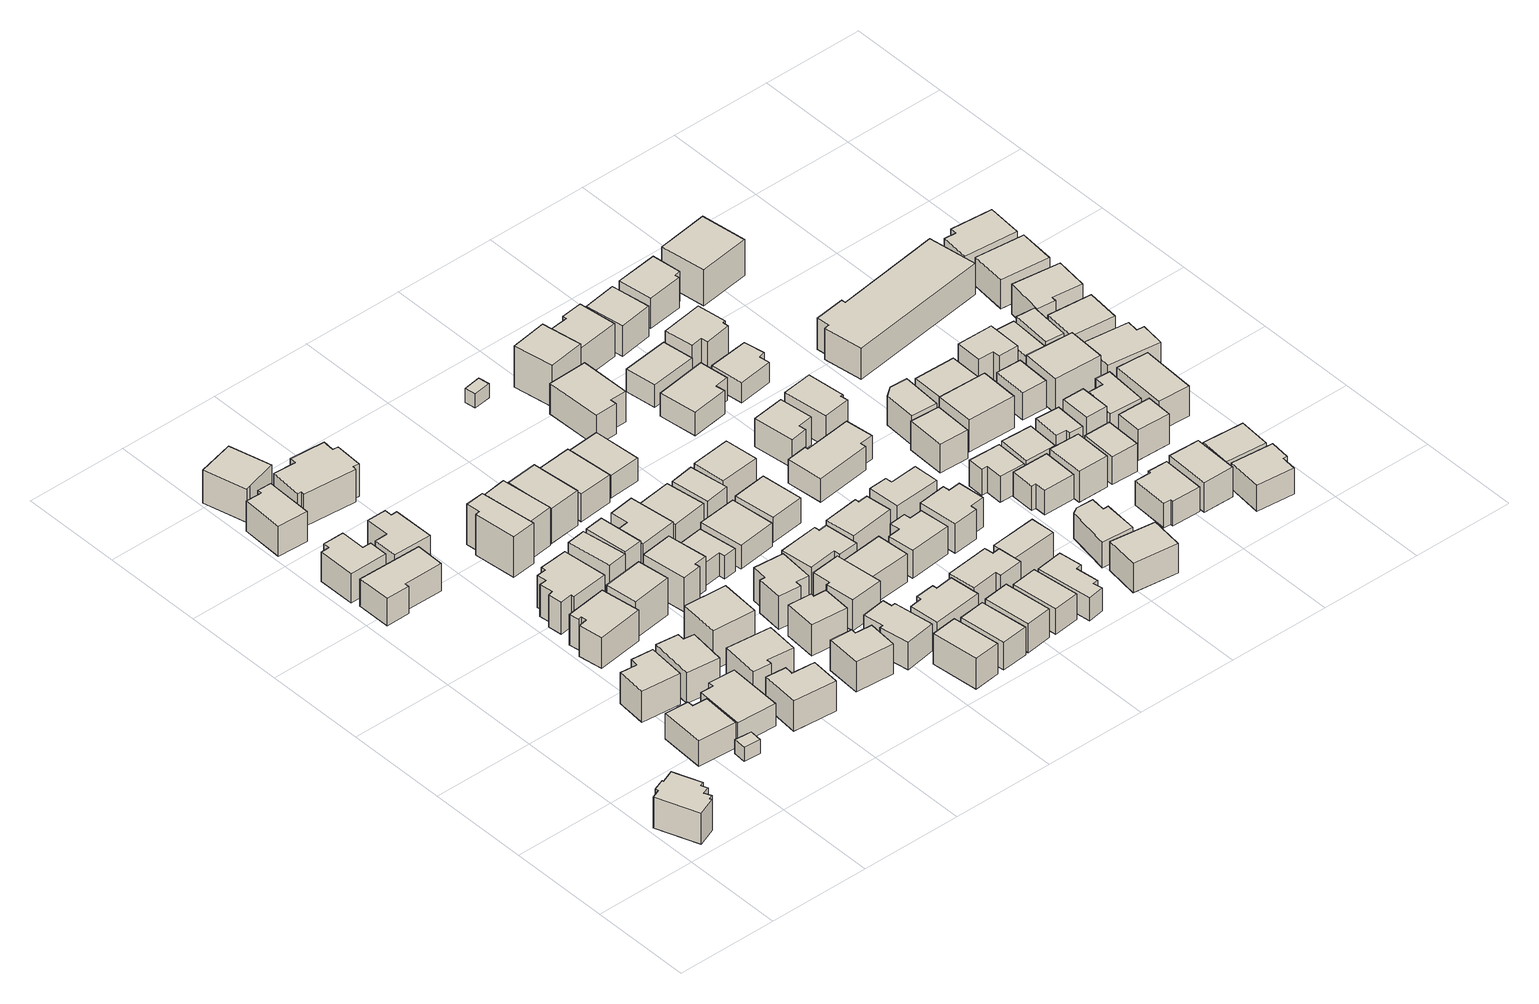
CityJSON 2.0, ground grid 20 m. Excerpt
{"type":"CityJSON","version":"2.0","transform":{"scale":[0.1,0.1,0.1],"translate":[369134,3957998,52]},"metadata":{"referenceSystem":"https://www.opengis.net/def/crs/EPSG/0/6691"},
"CityObjects":{
"building1":{"type":"Building","attributes":{"measuredHeight":7.6},"geometry":[{"type":"Solid","lod":"1","boundaries":[[[[0,1,2,3,4,5,6,7,8,9,10,11,12,13]],[[12,14,15,13]],[[11,16,14,12]],[[10,17,16,11]],[[9,18,17,10]],[[8,19,18,9]],[[7,20,19,8]],[[6,21,20,7]],[[5,22,21,6]],[[4,23,22,5]],[[3,24,23,4]],[[2,25,24,3]],[[1,26,25,2]],[[0,27,26,1]],[[13,15,27,0]],[[14,16,17,18,19,20,21,22,23,24,25,26,27,15]]]]}]},
"building2":{"type":"Building","attributes":{"measuredHeight":6.6},"geometry":[{"type":"Solid","lod":"1","boundaries":[[[[28,29,30,31,32,33]],[[32,34,35,33]],[[31,36,34,32]],[[30,37,36,31]],[[29,38,37,30]],[[28,39,38,29]],[[33,35,39,28]],[[34,36,37,38,39,35]]]]}]},
"building3":{"type":"Building","attributes":{"measuredHeight":3},"geometry":[{"type":"Solid","lod":"1","boundaries":[[[[40,41,42,43]],[[42,44,45,43]],[[41,46,44,42]],[[40,47,46,41]],[[43,45,47,40]],[[44,46,47,45]]]]}]},
"building4":{"type":"Building","attributes":{"measuredHeight":7.4},"geometry":[{"type":"Solid","lod":"1","boundaries":[[[[48,49,50,51,52,53]],[[52,54,55,53]],[[51,56,54,52]],[[50,57,56,51]],[[49,58,57,50]],[[48,59,58,49]],[[53,55,59,48]],[[54,56,57,58,59,55]]]]}]},
"building5":{"type":"Building","attributes":{"measuredHeight":7.4},"geometry":[{"type":"Solid","lod":"1","boundaries":[[[[60,61,62,63,64,65,66,67]],[[66,68,69,67]],[[65,70,68,66]],[[64,71,70,65]],[[63,72,71,64]],[[62,73,72,63]],[[61,74,73,62]],[[60,75,74,61]],[[67,69,75,60]],[[68,70,71,72,73,74,75,69]]]]}]},
"building6":{"type":"Building","attributes":{"measuredHeight":7},"geometry":[{"type":"Solid","lod":"1","boundaries":[[[[76,77,78,79,80,81]],[[80,82,83,81]],[[79,84,82,80]],[[78,85,84,79]],[[77,86,85,78]],[[76,87,86,77]],[[81,83,87,76]],[[82,84,85,86,87,83]]]]}]},
"building7":{"type":"Building","attributes":{"measuredHeight":6.7},"geometry":[{"type":"Solid","lod":"1","boundaries":[[[[88,89,90,91,92,93]],[[92,94,95,93]],[[91,96,94,92]],[[90,97,96,91]],[[89,98,97,90]],[[88,99,98,89]],[[93,95,99,88]],[[94,96,97,98,99,95]]]]}]},
"building8":{"type":"Building","attributes":{"measuredHeight":7.2},"geometry":[{"type":"Solid","lod":"1","boundaries":[[[[100,101,102,103,104,105]],[[104,106,107,105]],[[103,108,106,104]],[[102,109,108,103]],[[101,110,109,102]],[[100,111,110,101]],[[105,107,111,100]],[[106,108,109,110,111,107]]]]}]},
"building9":{"type":"Building","attributes":{"measuredHeight":7.4},"geometry":[{"type":"Solid","lod":"1","boundaries":[[[[112,113,114,115,116,117]],[[116,118,119,117]],[[115,120,118,116]],[[114,121,120,115]],[[113,122,121,114]],[[112,123,122,113]],[[117,119,123,112]],[[118,120,121,122,123,119]]]]}]},
"building10":{"type":"Building","attributes":{"measuredHeight":8.3},"geometry":[{"type":"Solid","lod":"1","boundaries":[[[[124,125,126,127,128]],[[127,129,130,128]],[[126,131,129,127]],[[125,132,131,126]],[[124,133,132,125]],[[128,130,133,124]],[[129,131,132,133,130]]]]}]},
"building11":{"type":"Building","attributes":{"measuredHeight":9.4},"geometry":[{"type":"Solid","lod":"1","boundaries":[[[[134,135,136,137,138,139,140,141]],[[140,142,143,141]],[[139,144,142,140]],[[138,145,144,139]],[[137,146,145,138]],[[136,147,146,137]],[[135,148,147,136]],[[134,149,148,135]],[[141,143,149,134]],[[142,144,145,146,147,148,149,143]]]]}]},
"building12":{"type":"Building","attributes":{"measuredHeight":6.2},"geometry":[{"type":"Solid","lod":"1","boundaries":[[[[150,151,152,153,154,155,156,157]],[[156,158,159,157]],[[155,160,158,156]],[[154,161,160,155]],[[153,162,161,154]],[[152,163,162,153]],[[151,164,163,152]],[[150,165,164,151]],[[157,159,165,150]],[[158,160,161,162,163,164,165,159]]]]}]},
"building13":{"type":"Building","attributes":{"measuredHeight":6.9},"geometry":[{"type":"Solid","lod":"1","boundaries":[[[[166,167,168,169,170,171]],[[170,172,173,171]],[[169,174,172,170]],[[168,175,174,169]],[[167,176,175,168]],[[166,177,176,167]],[[171,173,177,166]],[[172,174,175,176,177,173]]]]}]},
"building14":{"type":"Building","attributes":{"measuredHeight":7.6},"geometry":[{"type":"Solid","lod":"1","boundaries":[[[[178,179,180,181,182,183,184,185,186,187,188,189]],[[188,190,191,189]],[[187,192,190,188]],[[186,193,192,187]],[[185,194,193,186]],[[184,195,194,185]],[[183,196,195,184]],[[182,197,196,183]],[[181,198,197,182]],[[180,199,198,181]],[[179,200,199,180]],[[178,201,200,179]],[[189,191,201,178]],[[190,192,193,194,195,196,197,198,199,200,201,191]]]]}]},
"building15":{"type":"Building","attributes":{"measuredHeight":7.5},"geometry":[{"type":"Solid","lod":"1","boundaries":[[[[202,203,204,205,206,207]],[[206,208,209,207]],[[205,210,208,206]],[[204,211,210,205]],[[203,212,211,204]],[[202,213,212,203]],[[207,209,213,202]],[[208,210,211,212,213,209]]]]}]},
"building16":{"type":"Building","attributes":{"measuredHeight":7.8},"geometry":[{"type":"Solid","lod":"1","boundaries":[[[[214,215,216,217,218,219,220,221,222,223,224,225,226]],[[225,227,228,226]],[[224,229,227,225]],[[223,230,229,224]],[[222,231,230,223]],[[221,232,231,222]],[[220,233,232,221]],[[219,234,233,220]],[[218,235,234,219]],[[217,236,235,218]],[[216,237,236,217]],[[215,238,237,216]],[[214,239,238,215]],[[226,228,239,214]],[[227,229,230,231,232,233,234,235,236,237,238,239,228]]]]}]},
"building17":{"type":"Building","attributes":{"measuredHeight":8.2},"geometry":[{"type":"Solid","lod":"1","boundaries":[[[[240,241,242,243]],[[242,244,245,243]],[[241,246,244,242]],[[240,247,246,241]],[[243,245,247,240]],[[244,246,247,245]]]]}]},
"building18":{"type":"Building","attributes":{"measuredHeight":9.4},"geometry":[{"type":"Solid","lod":"1","boundaries":[[[[248,249,250,251]],[[250,252,253,251]],[[249,254,252,250]],[[248,255,254,249]],[[251,253,255,248]],[[252,254,255,253]]]]}]},
"building19":{"type":"Building","attributes":{"measuredHeight":9.2},"geometry":[{"type":"Solid","lod":"1","boundaries":[[[[256,257,258,259,260,261]],[[260,262,263,261]],[[259,264,262,260]],[[258,265,264,259]],[[257,266,265,258]],[[256,267,266,257]],[[261,263,267,256]],[[262,264,265,266,267,263]]]]}]},
"building20":{"type":"Building","attributes":{"measuredHeight":8.5},"geometry":[{"type":"Solid","lod":"1","boundaries":[[[[268,269,270,271]],[[270,272,273,271]],[[269,274,272,270]],[[268,275,274,269]],[[271,273,275,268]],[[272,274,275,273]]]]}]},
"building21":{"type":"Building","attributes":{"measuredHeight":7.3},"geometry":[{"type":"Solid","lod":"1","boundaries":[[[[276,277,278,279,280,281]],[[280,282,283,281]],[[279,284,282,280]],[[278,285,284,279]],[[277,286,285,278]],[[276,287,286,277]],[[281,283,287,276]],[[282,284,285,286,287,283]]]]}]},
"building22":{"type":"Building","attributes":{"measuredHeight":8.7},"geometry":[{"type":"Solid","lod":"1","boundaries":[[[[288,289,290,291]],[[290,292,293,291]],[[289,294,292,290]],[[288,295,294,289]],[[291,293,295,288]],[[292,294,295,293]]]]}]},
"building23":{"type":"Building","attributes":{"measuredHeight":9.3},"geometry":[{"type":"Solid","lod":"1","boundaries":[[[[296,297,298,299]],[[298,300,301,299]],[[297,302,300,298]],[[296,303,302,297]],[[299,301,303,296]],[[300,302,303,301]]]]}]},
"building24":{"type":"Building","attributes":{"measuredHeight":7.8},"geometry":[{"type":"Solid","lod":"1","boundaries":[[[[304,305,306,307,308,309]],[[308,310,311,309]],[[307,312,310,308]],[[306,313,312,307]],[[305,314,313,306]],[[304,315,314,305]],[[309,311,315,304]],[[310,312,313,314,315,311]]]]}]},
"building25":{"type":"Building","attributes":{"measuredHeight":7.5},"geometry":[{"type":"Solid","lod":"1","boundaries":[[[[316,317,318,319,320,321]],[[320,322,323,321]],[[319,324,322,320]],[[318,325,324,319]],[[317,326,325,318]],[[316,327,326,317]],[[321,323,327,316]],[[322,324,325,326,327,323]]]]}]},
"building26":{"type":"Building","attributes":{"measuredHeight":7.9},"geometry":[{"type":"Solid","lod":"1","boundaries":[[[[328,329,330,331]],[[330,332,333,331]],[[329,334,332,330]],[[328,335,334,329]],[[331,333,335,328]],[[332,334,335,333]]]]}]},
"building27":{"type":"Building","attributes":{"measuredHeight":8.1},"geometry":[{"type":"Solid","lod":"1","boundaries":[[[[336,337,338,339,340,341]],[[340,342,343,341]],[[339,344,342,340]],[[338,345,344,339]],[[337,346,345,338]],[[336,347,346,337]],[[341,343,347,336]],[[342,344,345,346,347,343]]]]}]},
"building28":{"type":"Building","attributes":{"measuredHeight":8.1},"geometry":[{"type":"Solid","lod":"1","boundaries":[[[[348,349,350,351,352,353,354,355]],[[354,356,357,355]],[[353,358,356,354]],[[352,359,358,353]],[[351,360,359,352]],[[350,361,360,351]],[[349,362,361,350]],[[348,363,362,349]],[[355,357,363,348]],[[356,358,359,360,361,362,363,357]]]]}]},
"building29":{"type":"Building","attributes":{"measuredHeight":6.4},"geometry":[{"type":"Solid","lod":"1","boundaries":[[[[364,365,366,367,368,369,370,371]],[[370,372,373,371]],[[369,374,372,370]],[[368,375,374,369]],[[367,376,375,368]],[[366,377,376,367]],[[365,378,377,366]],[[364,379,378,365]],[[371,373,379,364]],[[372,374,375,376,377,378,379,373]]]]}]},
"building30":{"type":"Building","attributes":{"measuredHeight":6.7},"geometry":[{"type":"Solid","lod":"1","boundaries":[[[[380,381,382,383,384,385]],[[384,386,387,385]],[[383,388,386,384]],[[382,389,388,383]],[[381,390,389,382]],[[380,391,390,381]],[[385,387,391,380]],[[386,388,389,390,391,387]]]]}]},
"building31":{"type":"Building","attributes":{"measuredHeight":7.3},"geometry":[{"type":"Solid","lod":"1","boundaries":[[[[392,393,394,395]],[[394,396,397,395]],[[393,398,396,394]],[[392,399,398,393]],[[395,397,399,392]],[[396,398,399,397]]]]}]},
"building32":{"type":"Building","attributes":{"measuredHeight":7.6},"geometry":[{"type":"Solid","lod":"1","boundaries":[[[[400,401,402,403,404,405]],[[404,406,407,405]],[[403,408,406,404]],[[402,409,408,403]],[[401,410,409,402]],[[400,411,410,401]],[[405,407,411,400]],[[406,408,409,410,411,407]]]]}]},
"building33":{"type":"Building","attributes":{"measuredHeight":7.2},"geometry":[{"type":"Solid","lod":"1","boundaries":[[[[412,413,414,415]],[[414,416,417,415]],[[413,418,416,414]],[[412,419,418,413]],[[415,417,419,412]],[[416,418,419,417]]]]}]},
"building34":{"type":"Building","attributes":{"measuredHeight":6.6},"geometry":[{"type":"Solid","lod":"1","boundaries":[[[[420,421,422,423]],[[422,424,425,423]],[[421,426,424,422]],[[420,427,426,421]],[[423,425,427,420]],[[424,426,427,425]]]]}]},
"building35":{"type":"Building","attributes":{"measuredHeight":5.8},"geometry":[{"type":"Solid","lod":"1","boundaries":[[[[428,429,430,431]],[[430,432,433,431]],[[429,434,432,430]],[[428,435,434,429]],[[431,433,435,428]],[[432,434,435,433]]]]}]},
"building36":{"type":"Building","attributes":{"measuredHeight":6.5},"geometry":[{"type":"Solid","lod":"1","boundaries":[[[[436,437,438,439,440,441,442,443]],[[442,444,445,443]],[[441,446,444,442]],[[440,447,446,441]],[[439,448,447,440]],[[438,449,448,439]],[[437,450,449,438]],[[436,451,450,437]],[[443,445,451,436]],[[444,446,447,448,449,450,451,445]]]]}]},
"building37":{"type":"Building","attributes":{"measuredHeight":6.4},"geometry":[{"type":"Solid","lod":"1","boundaries":[[[[452,453,454,455]],[[454,456,457,455]],[[453,458,456,454]],[[452,459,458,453]],[[455,457,459,452]],[[456,458,459,457]]]]}]},
"building38":{"type":"Building","attributes":{"measuredHeight":6.7},"geometry":[{"type":"Solid","lod":"1","boundaries":[[[[460,461,462,463,464,465,466,467]],[[466,468,469,467]],[[465,470,468,466]],[[464,471,470,465]],[[463,472,471,464]],[[462,473,472,463]],[[461,474,473,462]],[[460,475,474,461]],[[467,469,475,460]],[[468,470,471,472,473,474,475,469]]]]}]},
"building39":{"type":"Building","attributes":{"measuredHeight":6.5},"geometry":[{"type":"Solid","lod":"1","boundaries":[[[[476,477,478,479]],[[478,480,481,479]],[[477,482,480,478]],[[476,483,482,477]],[[479,481,483,476]],[[480,482,483,481]]]]}]},
"building40":{"type":"Building","attributes":{"measuredHeight":6.3},"geometry":[{"type":"Solid","lod":"1","boundaries":[[[[484,485,486,487]],[[486,488,489,487]],[[485,490,488,486]],[[484,491,490,485]],[[487,489,491,484]],[[488,490,491,489]]]]}]},
"building41":{"type":"Building","attributes":{"measuredHeight":5.7},"geometry":[{"type":"Solid","lod":"1","boundaries":[[[[492,493,494,495]],[[494,496,497,495]],[[493,498,496,494]],[[492,499,498,493]],[[495,497,499,492]],[[496,498,499,497]]]]}]},
"building42":{"type":"Building","attributes":{"measuredHeight":7.3},"geometry":[{"type":"Solid","lod":"1","boundaries":[[[[500,501,502,503]],[[502,504,505,503]],[[501,506,504,502]],[[500,507,506,501]],[[503,505,507,500]],[[504,506,507,505]]]]}]},
"building43":{"type":"Building","attributes":{"measuredHeight":5.3},"geometry":[{"type":"Solid","lod":"1","boundaries":[[[[508,509,510,511]],[[510,512,513,511]],[[509,514,512,510]],[[508,515,514,509]],[[511,513,515,508]],[[512,514,515,513]]]]}]},
"building44":{"type":"Building","attributes":{"measuredHeight":3},"geometry":[{"type":"Solid","lod":"1","boundaries":[[[[516,517,518,519]],[[518,520,521,519]],[[517,522,520,518]],[[516,523,522,517]],[[519,521,523,516]],[[520,522,523,521]]]]}]},
"building45":{"type":"Building","attributes":{"measuredHeight":7.2},"geometry":[{"type":"Solid","lod":"1","boundaries":[[[[524,525,526,527,528,529,530,531]],[[530,532,533,531]],[[529,534,532,530]],[[528,535,534,529]],[[527,536,535,528]],[[526,537,536,527]],[[525,538,537,526]],[[524,539,538,525]],[[531,533,539,524]],[[532,534,535,536,537,538,539,533]]]]}]},
"building46":{"type":"Building","attributes":{"measuredHeight":7.4},"geometry":[{"type":"Solid","lod":"1","boundaries":[[[[540,541,542,543,544,545]],[[544,546,547,545]],[[543,548,546,544]],[[542,549,548,543]],[[541,550,549,542]],[[540,551,550,541]],[[545,547,551,540]],[[546,548,549,550,551,547]]]]}]},
"building47":{"type":"Building","attributes":{"measuredHeight":7.4},"geometry":[{"type":"Solid","lod":"1","boundaries":[[[[552,553,554,555]],[[554,556,557,555]],[[553,558,556,554]],[[552,559,558,553]],[[555,557,559,552]],[[556,558,559,557]]]]}]},
"building48":{"type":"Building","attributes":{"measuredHeight":6.6},"geometry":[{"type":"Solid","lod":"1","boundaries":[[[[560,561,562,563]],[[562,564,565,563]],[[561,566,564,562]],[[560,567,566,561]],[[563,565,567,560]],[[564,566,567,565]]]]}]},
"building49":{"type":"Building","attributes":{"measuredHeight":6.5},"geometry":[{"type":"Solid","lod":"1","boundaries":[[[[568,569,570,571,572,573,574,575]],[[574,576,577,575]],[[573,578,576,574]],[[572,579,578,573]],[[571,580,579,572]],[[570,581,580,571]],[[569,582,581,570]],[[568,583,582,569]],[[575,577,583,568]],[[576,578,579,580,581,582,583,577]]]]}]},
"building50":{"type":"Building","attributes":{"measuredHeight":8},"geometry":[{"type":"Solid","lod":"1","boundaries":[[[[584,585,586,587,588,589]],[[588,590,591,589]],[[587,592,590,588]],[[586,593,592,587]],[[585,594,593,586]],[[584,595,594,585]],[[589,591,595,584]],[[590,592,593,594,595,591]]]]}]},
"building51":{"type":"Building","attributes":{"measuredHeight":7},"geometry":[{"type":"Solid","lod":"1","boundaries":[[[[596,597,598,599,600,601,602,603]],[[602,604,605,603]],[[601,606,604,602]],[[600,607,606,601]],[[599,608,607,600]],[[598,609,608,599]],[[597,610,609,598]],[[596,611,610,597]],[[603,605,611,596]],[[604,606,607,608,609,610,611,605]]]]}]},
"building52":{"type":"Building","attributes":{"measuredHeight":9.5},"geometry":[{"type":"Solid","lod":"1","boundaries":[[[[612,613,614,615]],[[614,616,617,615]],[[613,618,616,614]],[[612,619,618,613]],[[615,617,619,612]],[[616,618,619,617]]]]}]},
"building53":{"type":"Building","attributes":{"measuredHeight":6.6},"geometry":[{"type":"Solid","lod":"1","boundaries":[[[[620,621,622,623]],[[622,624,625,623]],[[621,626,624,622]],[[620,627,626,621]],[[623,625,627,620]],[[624,626,627,625]]]]}]},
"building54":{"type":"Building","attributes":{"measuredHeight":6.9},"geometry":[{"type":"Solid","lod":"1","boundaries":[[[[628,629,630,631,632,633,634,635]],[[634,636,637,635]],[[633,638,636,634]],[[632,639,638,633]],[[631,640,639,632]],[[630,641,640,631]],[[629,642,641,630]],[[628,643,642,629]],[[635,637,643,628]],[[636,638,639,640,641,642,643,637]]]]}]},
"building55":{"type":"Building","attributes":{"measuredHeight":6.6},"geometry":[{"type":"Solid","lod":"1","boundaries":[[[[644,645,646,647,648,649]],[[648,650,651,649]],[[647,652,650,648]],[[646,653,652,647]],[[645,654,653,646]],[[644,655,654,645]],[[649,651,655,644]],[[650,652,653,654,655,651]]]]}]},
"building56":{"type":"Building","attributes":{"measuredHeight":7},"geometry":[{"type":"Solid","lod":"1","boundaries":[[[[656,657,658,659,660,661,662,663]],[[662,664,665,663]],[[661,666,664,662]],[[660,667,666,661]],[[659,668,667,660]],[[658,669,668,659]],[[657,670,669,658]],[[656,671,670,657]],[[663,665,671,656]],[[664,666,667,668,669,670,671,665]]]]}]},
"building57":{"type":"Building","attributes":{"measuredHeight":6.7},"geometry":[{"type":"Solid","lod":"1","boundaries":[[[[672,673,674,675,676,677]],[[676,678,679,677]],[[675,680,678,676]],[[674,681,680,675]],[[673,682,681,674]],[[672,683,682,673]],[[677,679,683,672]],[[678,680,681,682,683,679]]]]}]},
"building58":{"type":"Building","attributes":{"measuredHeight":6.9},"geometry":[{"type":"Solid","lod":"1","boundaries":[[[[684,685,686,687,688,689]],[[688,690,691,689]],[[687,692,690,688]],[[686,693,692,687]],[[685,694,693,686]],[[684,695,694,685]],[[689,691,695,684]],[[690,692,693,694,695,691]]]]}]},
"building59":{"type":"Building","attributes":{"measuredHeight":7.5},"geometry":[{"type":"Solid","lod":"1","boundaries":[[[[696,697,698,699,700,701]],[[700,702,703,701]],[[699,704,702,700]],[[698,705,704,699]],[[697,706,705,698]],[[696,707,706,697]],[[701,703,707,696]],[[702,704,705,706,707,703]]]]}]},
"building60":{"type":"Building","attributes":{"measuredHeight":6.7},"geometry":[{"type":"Solid","lod":"1","boundaries":[[[[708,709,710,711]],[[710,712,713,711]],[[709,714,712,710]],[[708,715,714,709]],[[711,713,715,708]],[[712,714,715,713]]]]}]},
"building61":{"type":"Building","attributes":{"measuredHeight":7.1},"geometry":[{"type":"Solid","lod":"1","boundaries":[[[[716,717,718,719]],[[718,720,721,719]],[[717,722,720,718]],[[716,723,722,717]],[[719,721,723,716]],[[720,722,723,721]]]]}]},
"building62":{"type":"Building","attributes":{"measuredHeight":6},"geometry":[{"type":"Solid","lod":"1","boundaries":[[[[724,725,726,727,728,729,730]],[[729,731,732,730]],[[728,733,731,729]],[[727,734,733,728]],[[726,735,734,727]],[[725,736,735,726]],[[724,737,736,725]],[[730,732,737,724]],[[731,733,734,735,736,737,732]]]]}]},
"building63":{"type":"Building","attributes":{"measuredHeight":7.5},"geometry":[{"type":"Solid","lod":"1","boundaries":[[[[738,739,740,741,742,743]],[[742,744,745,743]],[[741,746,744,742]],[[740,747,746,741]],[[739,748,747,740]],[[738,749,748,739]],[[743,745,749,738]],[[744,746,747,748,749,745]]]]}]},
"building64":{"type":"Building","attributes":{"measuredHeight":5.5},"geometry":[{"type":"Solid","lod":"1","boundaries":[[[[750,751,752,753,754,755]],[[754,756,757,755]],[[753,758,756,754]],[[752,759,758,753]],[[751,760,759,752]],[[750,761,760,751]],[[755,757,761,750]],[[756,758,759,760,761,757]]]]}]},
"building65":{"type":"Building","attributes":{"measuredHeight":7.3},"geometry":[{"type":"Solid","lod":"1","boundaries":[[[[762,763,764,765]],[[764,766,767,765]],[[763,768,766,764]],[[762,769,768,763]],[[765,767,769,762]],[[766,768,769,767]]]]}]},
"building66":{"type":"Building","attributes":{"measuredHeight":4.3},"geometry":[{"type":"Solid","lod":"1","boundaries":[[[[770,771,772,773,774,775]],[[774,776,777,775]],[[773,778,776,774]],[[772,779,778,773]],[[771,780,779,772]],[[770,781,780,771]],[[775,777,781,770]],[[776,778,779,780,781,777]]]]}]},
"building67":{"type":"Building","attributes":{"measuredHeight":6.4},"geometry":[{"type":"Solid","lod":"1","boundaries":[[[[782,783,784,785,786,787]],[[786,788,789,787]],[[785,790,788,786]],[[784,791,790,785]],[[783,792,791,784]],[[782,793,792,783]],[[787,789,793,782]],[[788,790,791,792,793,789]]]]}]},
"building68":{"type":"Building","attributes":{"measuredHeight":8},"geometry":[{"type":"Solid","lod":"1","boundaries":[[[[794,795,796,797]],[[796,798,799,797]],[[795,800,798,796]],[[794,801,800,795]],[[797,799,801,794]],[[798,800,801,799]]]]}]},
"building69":{"type":"Building","attributes":{"measuredHeight":7.2},"geometry":[{"type":"Solid","lod":"1","boundaries":[[[[802,803,804,805,806,807,808,809]],[[808,810,811,809]],[[807,812,810,808]],[[806,813,812,807]],[[805,814,813,806]],[[804,815,814,805]],[[803,816,815,804]],[[802,817,816,803]],[[809,811,817,802]],[[810,812,813,814,815,816,817,811]]]]}]},
"building70":{"type":"Building","attributes":{"measuredHeight":6.2},"geometry":[{"type":"Solid","lod":"1","boundaries":[[[[818,819,820,821,822]],[[821,823,824,822]],[[820,825,823,821]],[[819,826,825,820]],[[818,827,826,819]],[[822,824,827,818]],[[823,825,826,827,824]]]]}]},
"building71":{"type":"Building","attributes":{"measuredHeight":5.6},"geometry":[{"type":"Solid","lod":"1","boundaries":[[[[828,829,830,831]],[[830,832,833,831]],[[829,834,832,830]],[[828,835,834,829]],[[831,833,835,828]],[[832,834,835,833]]]]}]},
"building72":{"type":"Building","attributes":{"measuredHeight":6.6},"geometry":[{"type":"Solid","lod":"1","boundaries":[[[[836,837,838,839]],[[838,840,841,839]],[[837,842,840,838]],[[836,843,842,837]],[[839,841,843,836]],[[840,842,843,841]]]]}]},
"building73":{"type":"Building","attributes":{"measuredHeight":7.8},"geometry":[{"type":"Solid","lod":"1","boundaries":[[[[844,845,846,847,848,849]],[[848,850,851,849]],[[847,852,850,848]],[[846,853,852,847]],[[845,854,853,846]],[[844,855,854,845]],[[849,851,855,844]],[[850,852,853,854,855,851]]]]}]},
"building74":{"type":"Building","attributes":{"measuredHeight":6.5},"geometry":[{"type":"Solid","lod":"1","boundaries":[[[[856,857,858,859,860,861,862,863]],[[862,864,865,863]],[[861,866,864,862]],[[860,867,866,861]],[[859,868,867,860]],[[858,869,868,859]],[[857,870,869,858]],[[856,871,870,857]],[[863,865,871,856]],[[864,866,867,868,869,870,871,865]]]]}]},
"building75":{"type":"Building","attributes":{"measuredHeight":8.2},"geometry":[{"type":"Solid","lod":"1","boundaries":[[[[872,873,874,875]],[[874,876,877,875]],[[873,878,876,874]],[[872,879,878,873]],[[875,877,879,872]],[[876,878,879,877]]]]}]},
"building76":{"type":"Building","attributes":{"measuredHeight":6.7},"geometry":[{"type":"Solid","lod":"1","boundaries":[[[[880,881,882,883,884,885]],[[884,886,887,885]],[[883,888,886,884]],[[882,889,888,883]],[[881,890,889,882]],[[880,891,890,881]],[[885,887,891,880]],[[886,888,889,890,891,887]]]]}]},
"building77":{"type":"Building","attributes":{"measuredHeight":6.6},"geometry":[{"type":"Solid","lod":"1","boundaries":[[[[892,893,894,895]],[[894,896,897,895]],[[893,898,896,894]],[[892,899,898,893]],[[895,897,899,892]],[[896,898,899,897]]]]}]},
"building78":{"type":"Building","attributes":{"measuredHeight":6.8},"geometry":[{"type":"Solid","lod":"1","boundaries":[[[[900,901,902,903]],[[902,904,905,903]],[[901,906,904,902]],[[900,907,906,901]],[[903,905,907,900]],[[904,906,907,905]]]]}]},
"building79":{"type":"Building","attributes":{"measuredHeight":6.9},"geometry":[{"type":"Solid","lod":"1","boundaries":[[[[908,909,910,911]],[[910,912,913,911]],[[909,914,912,910]],[[908,915,914,909]],[[911,913,915,908]],[[912,914,915,913]]]]}]},
"building80":{"type":"Building","attributes":{"measuredHeight":8},"geometry":[{"type":"Solid","lod":"1","boundaries":[[[[916,917,918,919]],[[918,920,921,919]],[[917,922,920,918]],[[916,923,922,917]],[[919,921,923,916]],[[920,922,923,921]]]]}]},
"building81":{"type":"Building","attributes":{"measuredHeight":6.5},"geometry":[{"type":"Solid","lod":"1","boundaries":[[[[924,925,926,927]],[[926,928,929,927]],[[925,930,928,926]],[[924,931,930,925]],[[927,929,931,924]],[[928,930,931,929]]]]}]},
"building82":{"type":"Building","attributes":{"measuredHeight":8.6},"geometry":[{"type":"Solid","lod":"1","boundaries":[[[[932,933,934,935]],[[934,936,937,935]],[[933,938,936,934]],[[932,939,938,933]],[[935,937,939,932]],[[936,938,939,937]]]]}]},
"building83":{"type":"Building","attributes":{"measuredHeight":8.9},"geometry":[{"type":"Solid","lod":"1","boundaries":[[[[940,941,942,943,944,945]],[[944,946,947,945]],[[943,948,946,944]],[[942,949,948,943]],[[941,950,949,942]],[[940,951,950,941]],[[945,947,951,940]],[[946,948,949,950,951,947]]]]}]},
"building84":{"type":"Building","attributes":{"measuredHeight":6.4},"geometry":[{"type":"Solid","lod":"1","boundaries":[[[[952,953,954,955]],[[954,956,957,955]],[[953,958,956,954]],[[952,959,958,953]],[[955,957,959,952]],[[956,958,959,957]]]]}]},
"building85":{"type":"Building","attributes":{"measuredHeight":5.9},"geometry":[{"type":"Solid","lod":"1","boundaries":[[[[960,961,962,963,964,965]],[[964,966,967,965]],[[963,968,966,964]],[[962,969,968,963]],[[961,970,969,962]],[[960,971,970,961]],[[965,967,971,960]],[[966,968,969,970,971,967]]]]}]},
"building86":{"type":"Building","attributes":{"measuredHeight":6.1},"geometry":[{"type":"Solid","lod":"1","boundaries":[[[[972,973,974,975]],[[974,976,977,975]],[[973,978,976,974]],[[972,979,978,973]],[[975,977,979,972]],[[976,978,979,977]]]]}]},
"building87":{"type":"Building","attributes":{"measuredHeight":5.8},"geometry":[{"type":"Solid","lod":"1","boundaries":[[[[980,981,982,983,984,985,986,987]],[[986,988,989,987]],[[985,990,988,986]],[[984,991,990,985]],[[983,992,991,984]],[[982,993,992,983]],[[981,994,993,982]],[[980,995,994,981]],[[987,989,995,980]],[[988,990,991,992,993,994,995,989]]]]}]},
"building88":{"type":"Building","attributes":{"measuredHeight":7.6},"geometry":[{"type":"Solid","lod":"1","boundaries":[[[[996,997,998,999,1000,1001,1002,1003]],[[1002,1004,1005,1003]],[[1001,1006,1004,1002]],[[1000,1007,1006,1001]],[[999,1008,1007,1000]],[[998,1009,1008,999]],[[997,1010,1009,998]],[[996,1011,1010,997]],[[1003,1005,1011,996]],[[1004,1006,1007,1008,1009,1010,1011,1005]]]]}]},
"building89":{"type":"Building","attributes":{"measuredHeight":8.5},"geometry":[{"type":"Solid","lod":"1","boundaries":[[[[1012,1013,1014,1015]],[[1014,1016,1017,1015]],[[1013,1018,1016,1014]],[[1012,1019,1018,1013]],[[1015,1017,1019,1012]],[[1016,1018,1019,1017]]]]}]},
"building90":{"type":"Building","attributes":{"measuredHeight":6.7},"geometry":[{"type":"Solid","lod":"1","boundaries":[[[[1020,1021,1022,1023]],[[1022,1024,1025,1023]],[[1021,1026,1024,1022]],[[1020,1027,1026,1021]],[[1023,1025,1027,1020]],[[1024,1026,1027,1025]]]]}]},
"building91":{"type":"Building","attributes":{"measuredHeight":8},"geometry":[{"type":"Solid","lod":"1","boundaries":[[[[1028,1029,1030,1031]],[[1030,1032,1033,1031]],[[1029,1034,1032,1030]],[[1028,1035,1034,1029]],[[1031,1033,1035,1028]],[[1032,1034,1035,1033]]]]}]},
"building92":{"type":"Building","attributes":{"measuredHeight":8.1},"geometry":[{"type":"Solid","lod":"1","boundaries":[[[[1036,1037,1038,1039]],[[1038,1040,1041,1039]],[[1037,1042,1040,1038]],[[1036,1043,1042,1037]],[[1039,1041,1043,1036]],[[1040,1042,1043,1041]]]]}]},
"building93":{"type":"Building","attributes":{"measuredHeight":6.8},"geometry":[{"type":"Solid","lod":"1","boundaries":[[[[1044,1045,1046,1047,1048,1049]],[[1048,1050,1051,1049]],[[1047,1052,1050,1048]],[[1046,1053,1052,1047]],[[1045,1054,1053,1046]],[[1044,1055,1054,1045]],[[1049,1051,1055,1044]],[[1050,1052,1053,1054,1055,1051]]]]}]},
"building94":{"type":"Building","attributes":{"measuredHeight":6.6},"geometry":[{"type":"Solid","lod":"1","boundaries":[[[[1056,1057,1058,1059]],[[1058,1060,1061,1059]],[[1057,1062,1060,1058]],[[1056,1063,1062,1057]],[[1059,1061,1063,1056]],[[1060,1062,1063,1061]]]]}]},
"building95":{"type":"Building","attributes":{"measuredHeight":7.1},"geometry":[{"type":"Solid","lod":"1","boundaries":[[[[1064,1065,1066,1067,1068,1069]],[[1068,1070,1071,1069]],[[1067,1072,1070,1068]],[[1066,1073,1072,1067]],[[1065,1074,1073,1066]],[[1064,1075,1074,1065]],[[1069,1071,1075,1064]],[[1070,1072,1073,1074,1075,1071]]]]}]},
"building96":{"type":"Building","attributes":{"measuredHeight":6.7},"geometry":[{"type":"Solid","lod":"1","boundaries":[[[[1076,1077,1078,1079]],[[1078,1080,1081,1079]],[[1077,1082,1080,1078]],[[1076,1083,1082,1077]],[[1079,1081,1083,1076]],[[1080,1082,1083,1081]]]]}]},
"building97":{"type":"Building","attributes":{"measuredHeight":7.1},"geometry":[{"type":"Solid","lod":"1","boundaries":[[[[1084,1085,1086,1087,1088,1089]],[[1088,1090,1091,1089]],[[1087,1092,1090,1088]],[[1086,1093,1092,1087]],[[1085,1094,1093,1086]],[[1084,1095,1094,1085]],[[1089,1091,1095,1084]],[[1090,1092,1093,1094,1095,1091]]]]}]}
},
"vertices":[
[5,99,10],[22,106,10],[20,112,10],[43,121,10],[44,118,10],[69,128,10],[90,73,10],[82,70,10],[87,57,10],[73,52,10],[79,38,10],[71,35,10],[73,31,10],[36,16,10],[73,31,76],[36,16,76],[71,35,76],[79,38,76],[73,52,76],[87,57,76],[82,70,76],[90,73,76],[69,128,76],[44,118,76],[43,121,76],[20,112,76],[22,106,76],[5,99,76],
[215,252,11],[215,240,11],[244,238,11],[239,161,11],[163,166,11],[168,255,11],[163,166,65],[168,255,65],[239,161,65],[244,238,65],[215,240,65],[215,252,65],
[259,146,14],[257,122,14],[224,124,14],[226,149,14],[224,124,44],[226,149,44],[257,122,44],[259,146,44],
[174,372,9],[207,369,9],[209,385,9],[253,381,9],[246,306,9],[169,313,9],[246,306,75],[169,313,75],[253,381,75],[209,385,75],[207,369,75],[174,372,75],
[75,942,7],[75,893,7],[92,893,7],[92,856,7],[16,855,7],[16,929,7],[33,929,7],[33,942,7],[33,929,69],[33,942,69],[16,929,69],[16,855,69],[92,856,69],[92,893,69],[75,893,69],[75,942,69],
[145,779,9],[67,780,9],[67,771,9],[20,771,9],[20,838,9],[146,836,9],[20,838,67],[146,836,67],[20,771,67],[67,771,67],[67,780,67],[145,779,67],
[328,266,14],[322,157,14],[243,161,14],[249,259,14],[275,258,14],[275,269,14],[275,258,62],[275,269,62],[249,259,62],[243,161,62],[322,157,62],[328,266,62],
[8,1025,4],[11,1108,4],[43,1107,4],[43,1116,4],[71,1115,4],[68,1022,4],[71,1115,68],[68,1022,68],[43,1116,68],[43,1107,68],[11,1108,68],[8,1025,68],
[308,381,11],[307,367,11],[328,364,11],[319,291,11],[254,299,11],[264,386,11],[254,299,76],[264,386,76],[319,291,76],[328,364,76],[307,367,76],[308,381,76],
[36,1127,3],[27,1125,3],[6,1209,3],[78,1227,3],[99,1144,3],[78,1227,73],[99,1144,73],[6,1209,73],[27,1125,73],[36,1127,73],
[205,508,7],[223,511,7],[222,522,7],[215,521,7],[212,540,7],[293,551,7],[304,473,7],[212,460,7],[304,473,72],[212,460,72],[293,551,72],[212,540,72],[215,521,72],[222,522,72],[223,511,72],[205,508,72],
[165,940,6],[165,925,6],[177,925,6],[178,844,6],[102,845,6],[102,893,6],[127,893,6],[127,940,6],[127,893,68],[127,940,68],[102,893,68],[102,845,68],[178,844,68],[177,925,68],[165,925,68],[165,940,68],
[343,205,13],[383,201,13],[381,184,13],[427,180,13],[422,121,13],[336,129,13],[422,121,77],[336,129,77],[427,180,77],[381,184,77],[383,201,77],[343,205,77],
[310,662,7],[319,574,7],[244,566,7],[244,572,7],[220,569,7],[217,597,7],[227,599,7],[224,626,7],[238,627,7],[236,646,7],[255,648,7],[254,657,7],[255,648,75],[254,657,75],[236,646,75],[238,627,75],[224,626,75],[227,599,75],[217,597,75],[220,569,75],[244,572,75],[244,566,75],[319,574,75],[310,662,75],
[426,230,12],[373,235,12],[372,225,12],[336,228,12],[343,303,12],[432,294,12],[343,303,77],[432,294,77],[336,228,77],[372,225,77],[373,235,77],[426,230,77],
[203,1133,2],[202,1125,2],[201,1110,2],[212,1109,2],[209,1054,2],[197,1055,2],[196,1047,2],[90,1055,2],[91,1063,2],[84,1063,2],[89,1128,2],[133,1125,2],[134,1138,2],[133,1125,71],[134,1138,71],[89,1128,71],[84,1063,71],[91,1063,71],[90,1055,71],[196,1047,71],[197,1055,71],[209,1054,71],[212,1109,71],[201,1110,71],[202,1125,71],[203,1133,71],
[383,491,7],[304,481,7],[296,544,7],[375,554,7],[296,544,85],[375,554,85],[304,481,85],[383,491,85],
[427,327,11],[342,333,11],[348,412,11],[433,406,11],[348,412,95],[433,406,95],[342,333,95],[427,327,95],
[295,848,4],[308,736,4],[260,731,4],[251,815,4],[261,817,4],[258,844,4],[261,817,90],[258,844,90],[251,815,90],[260,731,90],[308,736,90],[295,848,90],
[353,665,7],[366,577,7],[328,572,7],[316,660,7],[328,572,92],[316,660,92],[366,577,92],[353,665,92],
[555,131,12],[479,137,12],[484,206,12],[528,203,12],[527,193,12],[560,190,12],[527,193,76],[560,190,76],[528,203,76],[484,206,76],[479,137,76],[555,131,76],
[312,748,3],[301,849,3],[347,855,3],[359,753,3],[347,855,84],[359,753,84],[301,849,84],[312,748,84],
[364,671,7],[401,675,7],[410,589,7],[373,585,7],[410,589,87],[373,585,87],[401,675,87],[364,671,87],
[407,478,8],[396,567,8],[459,575,8],[469,496,8],[444,493,8],[445,483,8],[444,493,80],[445,483,80],[469,496,80],[459,575,80],[396,567,80],[407,478,80],
[538,314,11],[537,307,11],[562,305,11],[558,248,11],[486,254,11],[491,318,11],[486,254,77],[491,318,77],[558,248,77],[562,305,77],[537,307,77],[538,314,77],
[416,857,4],[425,761,4],[362,755,4],[354,851,4],[362,755,78],[354,851,78],[425,761,78],[416,857,78],
[479,690,7],[490,599,7],[417,590,7],[411,645,7],[433,648,7],[429,683,7],[433,648,77],[429,683,77],[411,645,77],[417,590,77],[490,599,77],[479,690,77],
[496,393,10],[506,392,10],[509,423,10],[569,418,10],[563,348,10],[537,350,10],[536,337,10],[491,341,10],[536,337,80],[491,341,80],[537,350,80],[563,348,80],[569,418,80],[509,423,80],[506,392,80],[496,393,80],
[569,180,14],[576,181,14],[570,221,14],[618,228,14],[620,209,14],[628,210,14],[639,131,14],[578,121,14],[639,131,72],[578,121,72],[628,210,72],[620,209,72],[618,228,72],[570,221,72],[576,181,72],[569,180,72],
[463,567,8],[527,575,8],[537,500,8],[512,497,8],[510,509,8],[471,504,8],[510,509,57],[471,504,57],[512,497,57],[537,500,57],[527,575,57],[463,567,57],
[668,109,16],[679,15,16],[627,9,16],[617,103,16],[627,9,81],[617,103,81],[679,15,81],[668,109,81],
[643,263,13],[577,256,13],[571,314,13],[579,315,13],[575,351,13],[633,357,13],[575,351,78],[633,357,78],[579,315,78],[571,314,78],[577,256,78],[643,263,78],
[503,770,4],[436,764,4],[427,858,4],[495,864,4],[427,858,63],[495,864,63],[436,764,63],[503,770,63],
[567,611,7],[498,602,7],[488,680,7],[556,689,7],[488,680,66],[556,689,66],[498,602,66],[567,611,66],
[734,115,16],[745,21,16],[693,16,16],[682,109,16],[693,16,75],[682,109,75],[745,21,75],[734,115,75],
[745,138,13],[647,127,13],[641,186,13],[666,189,13],[665,198,13],[703,202,13],[704,193,13],[739,197,13],[704,193,73],[739,197,73],[703,202,73],[665,198,73],[666,189,73],[641,186,73],[647,127,73],[745,138,73],
[548,498,8],[538,586,8],[615,594,8],[624,507,8],[615,594,58],[624,507,58],[538,586,58],[548,498,58],
[685,369,9],[645,365,9],[644,377,9],[588,371,9],[581,435,9],[660,444,9],[661,433,9],[678,435,9],[661,433,69],[678,435,69],[660,444,69],[581,435,69],[588,371,69],[644,377,69],[645,365,69],[685,369,69],
[726,291,12],[641,284,12],[636,347,12],[721,355,12],[636,347,72],[721,355,72],[641,284,72],[726,291,72],
[504,869,5],[566,874,5],[573,780,5],[511,776,5],[573,780,53],[511,776,53],[566,874,53],[504,869,53],
[614,696,7],[625,620,7],[577,613,7],[567,689,7],[577,613,64],[567,689,64],[625,620,64],[614,696,64],
[793,123,15],[804,29,15],[753,23,15],[742,117,15],[753,23,76],[742,117,76],[804,29,76],[793,123,76],
[689,603,9],[698,521,9],[631,513,9],[621,595,9],[631,513,62],[621,595,62],[698,521,62],[689,603,62],
[530,1123,2],[533,1101,2],[499,1096,2],[496,1118,2],[499,1096,32],[496,1118,32],[533,1101,32],[530,1123,32],
[848,149,12],[800,144,12],[799,155,12],[747,149,12],[741,204,12],[826,213,12],[828,195,12],[843,197,12],[828,195,77],[843,197,77],[826,213,77],[741,204,77],[747,149,77],[799,155,77],[800,144,77],[848,149,77],
[683,441,9],[753,449,9],[754,441,9],[773,443,9],[779,392,9],[690,382,9],[779,392,73],[690,382,73],[773,443,73],[754,441,73],[753,449,73],[683,441,73],
[807,122,14],[858,128,14],[869,35,14],[818,29,14],[869,35,68],[818,29,68],[858,128,68],[807,122,68],
[700,706,7],[707,640,7],[629,633,7],[623,698,7],[629,633,66],[623,698,66],[707,640,66],[700,706,66],
[822,299,13],[738,291,13],[733,344,13],[758,346,13],[756,366,13],[789,369,13],[790,356,13],[816,358,13],[790,356,72],[816,358,72],[789,369,72],[756,366,72],[758,346,72],[733,344,72],[738,291,72],[822,299,72],
[580,891,5],[578,1002,5],[655,1004,5],[657,905,5],[624,905,5],[625,892,5],[624,905,70],[625,892,70],[657,905,70],[655,1004,70],[578,1002,70],[580,891,70],
[868,129,14],[921,136,14],[927,90,14],[915,88,14],[921,43,14],[911,42,14],[914,23,14],[882,18,14],[914,23,63],[882,18,63],[911,42,63],[921,43,63],[915,88,63],[927,90,63],[921,136,63],[868,129,63],
[665,1025,3],[594,1014,3],[581,1093,3],[652,1104,3],[581,1093,91],[652,1104,91],[594,1014,91],[665,1025,91],
[845,213,12],[936,221,12],[940,173,12],[849,165,12],[940,173,73],[849,165,73],[936,221,73],[845,213,73],
[911,313,12],[882,310,12],[883,298,12],[833,293,12],[825,371,12],[881,377,12],[882,364,12],[906,366,12],[882,364,75],[906,366,75],[881,377,75],[825,371,75],[833,293,75],[883,298,75],[882,310,75],[911,313,75],
[793,459,10],[830,461,10],[831,448,10],[886,452,10],[889,402,10],[797,396,10],[889,402,68],[797,396,68],[886,452,68],[831,448,68],[830,461,68],[793,459,68],
[886,621,8],[893,566,8],[866,563,8],[867,552,8],[758,539,8],[750,611,8],[792,616,8],[792,610,8],[792,616,58],[792,610,58],[750,611,58],[758,539,58],[867,552,58],[866,563,58],[893,566,58],[886,621,58],
[836,726,6],[844,660,6],[814,656,6],[816,642,6],[782,637,6],[772,718,6],[782,637,66],[772,718,66],[816,642,66],[814,656,66],[844,660,66],[836,726,66],
[808,891,7],[815,834,7],[787,830,7],[790,812,7],[717,802,7],[707,877,7],[717,802,56],[707,877,56],[790,812,56],[787,830,56],[815,834,56],[808,891,56],
[754,1042,4],[671,1032,4],[663,1100,4],[704,1104,4],[703,1112,4],[745,1117,4],[703,1112,74],[745,1117,74],[704,1104,74],[663,1100,74],[671,1032,74],[754,1042,74],
[707,960,7],[798,971,7],[806,910,7],[715,899,7],[806,910,55],[715,899,55],[798,971,55],[707,960,55],
[1080,81,13],[1072,15,13],[983,26,13],[992,93,13],[983,26,75],[992,93,75],[1072,15,75],[1080,81,75],
[988,107,12],[1003,194,12],[1015,201,12],[1048,199,12],[1046,170,12],[1056,170,12],[1051,103,12],[1056,170,66],[1051,103,66],[1046,170,66],[1048,199,66],[1015,201,66],[1003,194,66],[988,107,66],
[915,662,7],[910,662,7],[912,647,7],[858,641,7],[848,730,7],[907,737,7],[848,730,72],[907,737,72],[858,641,72],[912,647,72],[910,662,72],[915,662,72],
[1027,405,11],[1025,341,11],[974,343,11],[975,376,11],[963,376,11],[964,407,11],[963,376,66],[964,407,66],[975,376,66],[974,343,66],[1025,341,66],[1027,405,66],
[764,1033,4],[752,1110,4],[818,1120,4],[829,1043,4],[818,1120,69],[829,1043,69],[752,1110,69],[764,1033,69],
[900,888,7],[907,847,7],[894,844,7],[897,823,7],[829,814,7],[821,879,7],[829,814,50],[821,879,50],[897,823,50],[894,844,50],[907,847,50],[900,888,50],
[999,339,12],[1071,338,12],[1069,269,12],[1007,270,12],[1007,292,12],[998,292,12],[1007,292,64],[998,292,64],[1007,270,64],[1069,269,64],[1071,338,64],[999,339,64],
[954,540,10],[1012,537,10],[1009,462,10],[951,464,10],[1009,462,71],[951,464,71],[1012,537,71],[954,540,71],
[893,994,7],[901,936,7],[895,935,7],[896,923,7],[844,915,7],[842,929,7],[819,925,7],[811,982,7],[819,925,65],[811,982,65],[842,929,65],[844,915,65],[896,923,65],[895,935,65],[901,936,65],[893,994,65],
[1020,624,10],[1015,545,10],[963,548,10],[967,612,10],[985,626,10],[967,612,72],[985,626,72],[963,548,72],[1015,545,72],[1020,624,72],
[1094,403,13],[1091,339,13],[1030,342,13],[1033,406,13],[1030,342,69],[1033,406,69],[1091,339,69],[1094,403,69],
[1131,328,13],[1129,255,13],[1069,256,13],[1071,330,13],[1069,256,79],[1071,330,79],[1129,255,79],[1131,328,79],
[926,1076,4],[914,1074,4],[915,1065,4],[845,1056,4],[836,1124,4],[919,1134,4],[836,1124,68],[919,1134,68],[845,1056,68],[915,1065,68],[914,1074,68],[926,1076,68],
[1203,192,14],[1200,107,14],[1143,109,14],[1143,114,14],[1129,115,14],[1132,189,14],[1164,188,14],[1164,193,14],[1164,188,66],[1164,193,66],[1132,189,66],[1129,115,66],[1143,114,66],[1143,109,66],[1200,107,66],[1203,192,66],
[1118,544,12],[1115,468,12],[1020,471,12],[1022,547,12],[1020,471,80],[1022,547,80],[1115,468,80],[1118,544,80],
[1151,399,13],[1148,336,13],[1121,338,13],[1121,347,13],[1101,348,13],[1104,402,13],[1101,348,80],[1104,402,80],[1121,347,80],[1121,338,80],[1148,336,80],[1151,399,80],
[1112,614,11],[1111,548,11],[1030,550,11],[1031,616,11],[1030,550,71],[1031,616,71],[1111,548,71],[1112,614,71],
[1141,324,13],[1194,323,13],[1192,252,13],[1139,254,13],[1192,252,72],[1139,254,72],[1194,323,72],[1141,324,72],
[1204,101,14],[1207,190,14],[1268,188,14],[1265,100,14],[1268,188,77],[1265,100,77],[1207,190,77],[1204,101,77],
[1201,395,13],[1200,336,13],[1157,337,13],[1158,396,13],[1157,337,94],[1158,396,94],[1200,336,94],[1201,395,94],
[1191,539,12],[1188,472,12],[1139,474,12],[1142,541,12],[1139,474,70],[1142,541,70],[1188,472,70],[1191,539,70],
[1037,1146,4],[1049,1056,4],[948,1042,4],[936,1132,4],[948,1042,80],[936,1132,80],[1049,1056,80],[1037,1146,80],
[1194,548,11],[1154,549,11],[1154,563,11],[1123,564,11],[1124,616,11],[1195,615,11],[1124,616,93],[1195,615,93],[1123,564,93],[1154,563,93],[1154,549,93],[1194,548,93],
[1279,321,13],[1277,270,13],[1212,272,13],[1214,323,13],[1212,272,77],[1214,323,77],[1277,270,77],[1279,321,77],
[1276,116,15],[1359,108,15],[1355,67,15],[1347,68,15],[1344,38,15],[1269,45,15],[1344,38,70],[1269,45,70],[1347,68,70],[1355,67,70],[1359,108,70],[1276,116,70],
[1277,186,14],[1358,180,14],[1353,117,14],[1272,124,14],[1353,117,69],[1272,124,69],[1358,180,69],[1277,186,69],
[1216,395,13],[1223,395,13],[1224,407,13],[1253,406,13],[1254,425,13],[1283,423,13],[1277,338,13],[1213,342,13],[1277,338,67],[1213,342,67],[1283,423,67],[1254,425,67],[1253,406,67],[1224,407,67],[1223,395,67],[1216,395,67],
[1294,766,10],[1012,727,10],[1001,805,10],[1012,807,10],[1009,832,10],[1069,840,10],[1070,832,10],[1280,862,10],[1070,832,76],[1280,862,76],[1069,840,76],[1009,832,76],[1012,807,76],[1001,805,76],[1012,727,76],[1294,766,76],
[1289,522,12],[1285,447,12],[1190,452,12],[1195,528,12],[1190,452,85],[1195,528,85],[1285,447,85],[1289,522,85],
[1243,613,11],[1238,526,11],[1198,529,11],[1203,615,11],[1198,529,78],[1203,615,78],[1238,526,78],[1243,613,78],
[1354,410,13],[1348,301,13],[1285,305,13],[1291,414,13],[1285,305,77],[1291,414,77],[1348,301,77],[1354,410,77],
[1280,532,11],[1243,535,11],[1250,615,11],[1287,612,11],[1250,615,82],[1287,612,82],[1243,535,82],[1280,532,82],
[1386,493,11],[1383,470,11],[1398,468,11],[1392,420,11],[1288,433,11],[1297,504,11],[1288,433,71],[1297,504,71],[1392,420,71],[1398,468,71],[1383,470,71],[1386,493,71],
[1300,594,11],[1387,586,11],[1380,519,11],[1294,528,11],[1380,519,71],[1294,528,71],[1387,586,71],[1300,594,71],
[1392,612,11],[1332,620,11],[1331,610,11],[1295,614,11],[1305,689,11],[1400,677,11],[1305,689,74],[1400,677,74],[1295,614,74],[1331,610,74],[1332,620,74],[1392,612,74],
[1398,701,10],[1301,711,10],[1308,782,10],[1405,772,10],[1308,782,71],[1405,772,71],[1301,711,71],[1398,701,71],
[1402,785,8],[1296,794,8],[1301,850,8],[1324,848,8],[1325,861,8],[1408,854,8],[1325,861,72],[1408,854,72],[1324,848,72],[1301,850,72],[1296,794,72],[1402,785,72]
]}
